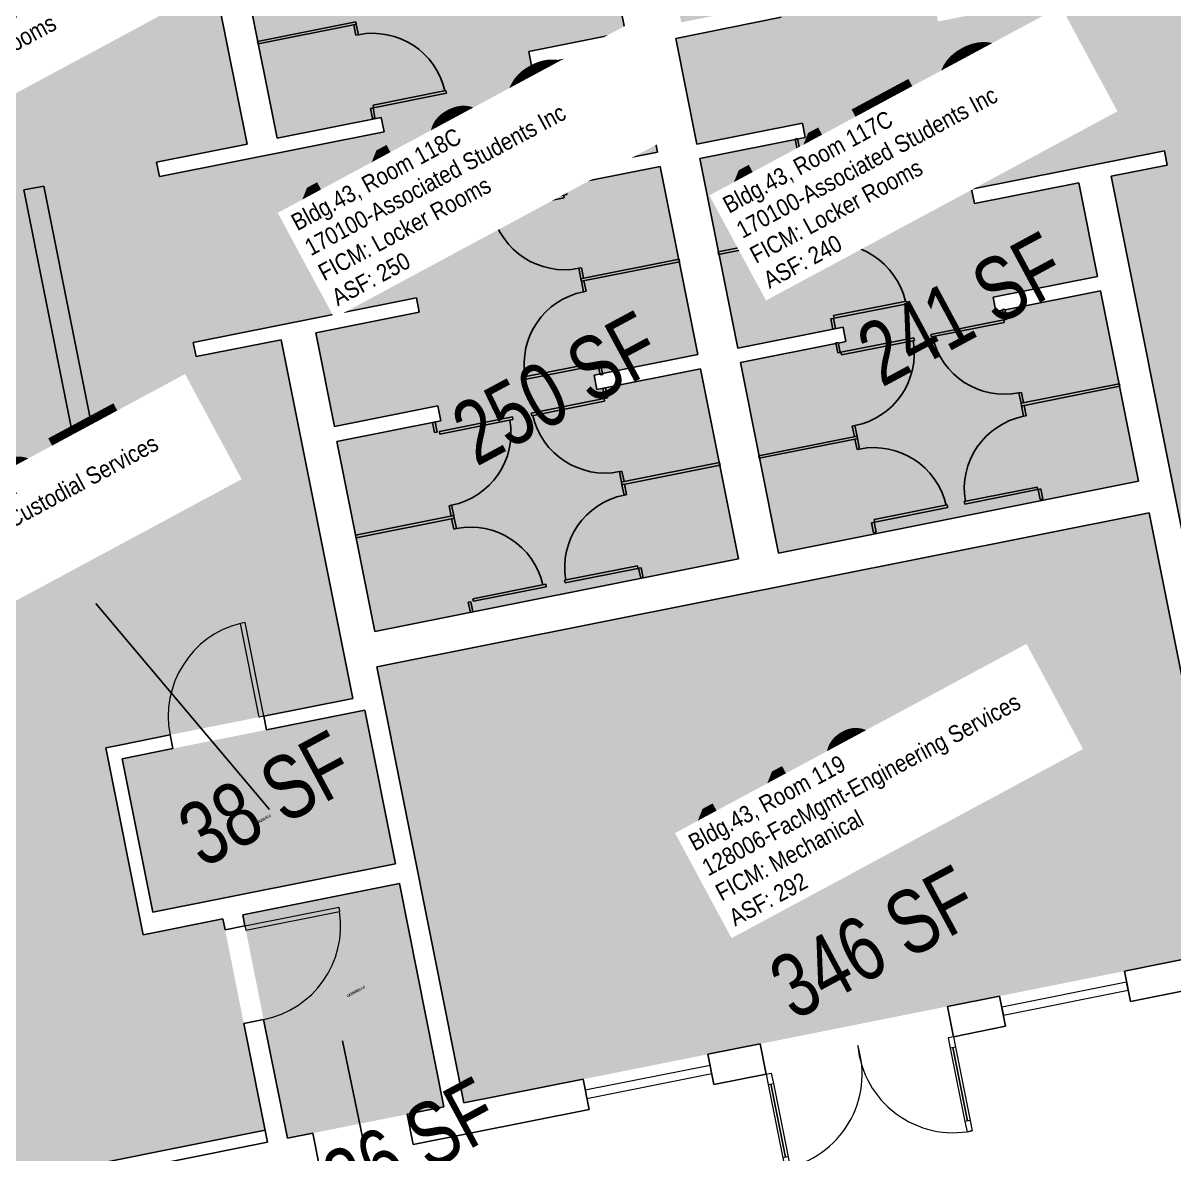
# Model space of a CAD drawing. Header units: inches. Extents: x 69213682 to 69221478, y 27658977 to 27667505.
# Drawn here: x 69216104.3 to 69216538.1, y 27663842 to 27664268.3 of the extents above; entities that cross this region are included whole.
import ezdxf
from ezdxf.enums import TextEntityAlignment as Align

# ---------------------------------------------------------------- set-up
doc = ezdxf.new("R2010")
doc.units = ezdxf.units.IN
doc.header["$LTSCALE"] = 100
doc.header["$MEASUREMENT"] = 0
for name, color, linetype in [('A-DOOR', 2, 'CONTINUOUS'), ('A-FLOR', 3, 'CONTINUOUS'), ('A-GLAZ', 1, 'CONTINUOUS'), ('A-IDEN-RNUM', 7, 'CONTINUOUS'), ('A-IDEN-SNUM', 4, 'CONTINUOUS'), ('A-IDEN-VNUM', 4, 'CONTINUOUS'), ('A-WALL', 5, 'CONTINUOUS'), ('AREA-TEXT', 3, 'CONTINUOUS'), ('Rooms-Category-Color', 7, 'CONTINUOUS'), ('Rooms-College-Color', 7, 'CONTINUOUS'), ('Rooms-Department-Color', 7, 'CONTINUOUS'), ('Rooms-Division-Color', 7, 'CONTINUOUS'), ('Rooms-Information', 7, 'CONTINUOUS')]:
    doc.layers.add(name, color=color, linetype=linetype)
doc.styles.add('CP_AREA', font='arial.ttf', dxfattribs={"height": 15})
doc.styles.add('CP_ROOMSNUMBER', font='arial.ttf', dxfattribs={"height": 1})
doc.styles.add('CP_ROOMVNUMBER', font='arial.ttf', dxfattribs={"width": 0.85, "height": 0.075})

# ---------------------------------------------------------------- blocks, each defined once
blk = doc.blocks.new('Double-Glass 1 - SLO Exterior 72_ x 86_-1254-BACKGROUND Level 1 Parent View')
at = {"layer": 'A-DOOR', "lineweight": 20}
for p, q in [((-36.02, 38.09), (-36.02, 42.09)), ((-36.02, 42.09), (-34, 42.09)), ((-34, 38.09), (-34, 42.09)), ((34, 38.09), (34, 42.09)), ((36, 42.09), (34, 42.09)), ((36, 38.09), (36, 42.09)), ((-36.02, 38.09), (-34, 38.09)), ((34, 38.09), (36, 38.09)), ((-36.02, 9.91), (-34, 9.91)), ((-36.02, 5.91), (-36.02, 9.91)), ((-34, 5.91), (-34, 9.91)), ((36, 9.91), (34, 9.91)), ((34, 5.91), (34, 9.91)), ((36, 5.91), (36, 9.91)), ((-36.02, 5.91), (-34, 5.91)), ((36, 5.91), (34, 5.91))]:
    blk.add_line(p, q, dxfattribs=at)
at = {"layer": 'A-DOOR', "lineweight": 5}
for p, q in [((-36.02, 9.91), (-36.02, 38.09)), ((-34, 9.91), (-34, 38.09)), ((34, 9.91), (34, 38.09)), ((36, 9.91), (36, 38.09))]:
    blk.add_line(p, q, dxfattribs=at)
at = {"layer": 'A-DOOR'}
for p, q in [((-35, 38.09), (-35, 9.91)), ((35, 9.91), (35, 38.09))]:
    blk.add_line(p, q, dxfattribs=at)
at = {"layer": 'A-DOOR', "lineweight": 5}
for centre, start, end in [((-36, 5.9), 354.0675, 90.0332), ((35.99, 5.91), 89.9941, 185.9377)]:
    blk.add_arc(centre, 36.19, start, end, dxfattribs=at)
blk = doc.blocks.new('Single-Flush - 36_ x 84_-909-BACKGROUND Level 1 Parent View')
at = {"layer": 'A-DOOR', "lineweight": 20}
for p, q in [((16.25, 2.62), (16.25, 38.65)), ((18, 38.65), (16.25, 38.65)), ((18, 2.62), (18, 38.65)), ((18, 2.62), (16.25, 2.62))]:
    blk.add_line(p, q, dxfattribs=at)
at = {"layer": 'A-DOOR', "lineweight": 5}
blk.add_arc((18, 2.62), 36.07, 92.7812, 180, dxfattribs=at)
blk = doc.blocks.new('Single-Flush - 36_ x 84_-524-BACKGROUND Level 1 Parent View')
at = {"layer": 'A-DOOR', "lineweight": 20}
for p, q in [((16.25, -3.81), (16.25, -39.84)), ((18, -3.81), (16.25, -3.81)), ((18, -3.81), (18, -39.84)), ((18, -39.84), (16.25, -39.84))]:
    blk.add_line(p, q, dxfattribs=at)
at = {"layer": 'A-DOOR', "lineweight": 5}
blk.add_arc((18, -3.81), 36.07, 180, 267.2188, dxfattribs=at)

msp = doc.modelspace()

# ---------------------------------------------------------------- hatches: boundary and pattern name
at = {"layer": 'Rooms-Category-Color', "true_color": 0xffe090}
for points in [[(69217004.08, 27664009.05), (69216745.92, 27663957.51), (69216716.46, 27664105.08), (69216711.31, 27664104.05), (69216740.13, 27663959.7), (69216637.29, 27663939.17), (69216628.85, 27663981.44), (69216619.9, 27663979.66), (69216612.85, 27664014.96), (69216621.8, 27664016.75), (69216621.34, 27664019.04), (69216647.72, 27664024.31), (69216634.86, 27664088.73), (69216542.52, 27664070.29), (69216514.53, 27664210.49), (69216535.62, 27664214.7), (69216534.54, 27664220.1), (69216498.2, 27664212.84), (69216485.57, 27664276.1), (69216521.89, 27664283.48), (69216520.84, 27664288.75), (69216498.16, 27664284.22), (69216483.69, 27664356.71), (69216506.37, 27664361.24), (69216505.29, 27664366.63), (69216487.66, 27664363.11), (69216482.6, 27664388.43), (69216500.23, 27664391.95), (69216499.16, 27664397.35), (69216481.53, 27664393.83), (69216475.97, 27664421.65), (69216493.6, 27664425.17), (69216492.53, 27664430.56), (69216481.96, 27664483.52), (69216476.87, 27664509.01)], [(69216110.73, 27664435.92), (69216127.47, 27664352.07), (69216145.87, 27664355.75), (69216151.06, 27664329.75), (69216132.65, 27664326.08), (69216133.73, 27664320.69), (69216152.14, 27664324.36), (69216157.33, 27664298.37), (69216138.92, 27664294.69), (69216139.99, 27664289.36), (69216174.09, 27664296.17), (69216188.77, 27664222.6), (69216154.67, 27664215.79), (69216155.81, 27664210.41), (69216189.72, 27664217.17), (69216200.64, 27664154.38), (69216168.48, 27664147.91), (69216169.55, 27664142.52), (69216201.59, 27664148.91), (69216228.58, 27664013.7), (69216135.51, 27663995.12), (69216149.58, 27663924.63), (69216179.67, 27663930.64), (69216195.57, 27663850.99), (69216093.88, 27663830.69), (69216063.89, 27663980.95), (69216021.72, 27663972.53), (69216022.75, 27663967.38), (69216059.77, 27663974.77), (69216089.34, 27663826.6), (69215738.63, 27663755.06)], [(69216471.97, 27664353.8), (69216340.63, 27664327.59), (69216352.43, 27664268.5), (69216389.02, 27664275.81), (69216390.1, 27664270.41), (69216350.38, 27664262.48), (69216358.34, 27664222.61), (69216398.09, 27664230.55), (69216399.04, 27664225.13), (69216359.42, 27664217.22), (69216373.7, 27664145.66), (69216413.42, 27664153.59), (69216414.5, 27664148.2), (69216374.78, 27664140.27), (69216389.1, 27664068.51), (69216524.73, 27664095.59), (69216510.4, 27664167.34), (69216471.06, 27664159.49), (69216469.98, 27664164.88), (69216509.33, 27664172.74), (69216502.28, 27664208.05), (69216462.93, 27664200.19), (69216461.85, 27664205.59), (69216498.2, 27664212.84), (69216485.57, 27664276.1), (69216449.23, 27664268.85), (69216448.15, 27664274.24), (69216486.33, 27664281.86)], [(69216200.65, 27664154.33), (69216189.72, 27664217.17), (69216240.46, 27664227.31), (69216239.38, 27664232.7), (69216200.14, 27664224.87), (69216185.76, 27664296.92), (69216319.62, 27664323.65), (69216331.37, 27664264.81), (69216294.94, 27664257.53), (69216296.01, 27664252.14), (69216335.36, 27664260), (69216343.42, 27664219.64), (69216304.07, 27664211.78), (69216305.15, 27664206.39), (69216344.5, 27664214.24), (69216358.66, 27664143.3), (69216319.56, 27664135.49), (69216320.63, 27664130.1), (69216359.74, 27664137.9), (69216374.02, 27664066.33), (69216236.89, 27664038.96), (69216222.6, 27664110.53), (69216261.83, 27664118.36), (69216260.7, 27664123.99), (69216221.72, 27664116.21), (69216214.67, 27664151.52), (69216253.65, 27664159.31), (69216252.58, 27664164.7), (69216200.64, 27664154.38)]]:
    msp.add_hatch(color=41, dxfattribs=at).paths.add_polyline_path(points)
at = {"layer": 'Rooms-Category-Color', "true_color": 0xadadad}
for points in [[(69216270.47, 27663861.23), (69216237.66, 27664025.6), (69216528.76, 27664083.71), (69216561.57, 27663919.34)], [(69216141.69, 27663991), (69216153.24, 27663933.14), (69216244.7, 27663951.4), (69216233.15, 27664009.26)], [(69216187.15, 27663932.13), (69216203.96, 27663847.95), (69216263, 27663859.74), (69216246.19, 27663943.92)]]:
    msp.add_hatch(color=253, dxfattribs=at).paths.add_polyline_path(points)
at = {"layer": 'Rooms-College-Color', "true_color": 0xadadad}
for points in [[(69217004.08, 27664009.05), (69216745.92, 27663957.51), (69216716.46, 27664105.08), (69216711.31, 27664104.05), (69216740.13, 27663959.7), (69216637.29, 27663939.17), (69216628.85, 27663981.44), (69216619.9, 27663979.66), (69216612.85, 27664014.96), (69216621.8, 27664016.75), (69216621.34, 27664019.04), (69216647.72, 27664024.31), (69216634.86, 27664088.73), (69216542.52, 27664070.29), (69216514.53, 27664210.49), (69216535.62, 27664214.7), (69216534.54, 27664220.1), (69216498.2, 27664212.84), (69216485.57, 27664276.1), (69216521.89, 27664283.48), (69216520.84, 27664288.75), (69216498.16, 27664284.22), (69216483.69, 27664356.71), (69216506.37, 27664361.24), (69216505.29, 27664366.63), (69216487.66, 27664363.11), (69216482.6, 27664388.43), (69216500.23, 27664391.95), (69216499.16, 27664397.35), (69216481.53, 27664393.83), (69216475.97, 27664421.65), (69216493.6, 27664425.17), (69216492.53, 27664430.56), (69216481.96, 27664483.52), (69216476.87, 27664509.01)], [(69216110.73, 27664435.92), (69216127.47, 27664352.07), (69216145.87, 27664355.75), (69216151.06, 27664329.75), (69216132.65, 27664326.08), (69216133.73, 27664320.69), (69216152.14, 27664324.36), (69216157.33, 27664298.37), (69216138.92, 27664294.69), (69216139.99, 27664289.36), (69216174.09, 27664296.17), (69216188.77, 27664222.6), (69216154.67, 27664215.79), (69216155.81, 27664210.41), (69216189.72, 27664217.17), (69216200.64, 27664154.38), (69216168.48, 27664147.91), (69216169.55, 27664142.52), (69216201.59, 27664148.91), (69216228.58, 27664013.7), (69216135.51, 27663995.12), (69216149.58, 27663924.63), (69216179.67, 27663930.64), (69216195.57, 27663850.99), (69216093.88, 27663830.69), (69216063.89, 27663980.95), (69216021.72, 27663972.53), (69216022.75, 27663967.38), (69216059.77, 27663974.77), (69216089.34, 27663826.6), (69215738.63, 27663755.06)], [(69216471.97, 27664353.8), (69216340.63, 27664327.59), (69216352.43, 27664268.5), (69216389.02, 27664275.81), (69216390.1, 27664270.41), (69216350.38, 27664262.48), (69216358.34, 27664222.61), (69216398.09, 27664230.55), (69216399.04, 27664225.13), (69216359.42, 27664217.22), (69216373.7, 27664145.66), (69216413.42, 27664153.59), (69216414.5, 27664148.2), (69216374.78, 27664140.27), (69216389.1, 27664068.51), (69216524.73, 27664095.59), (69216510.4, 27664167.34), (69216471.06, 27664159.49), (69216469.98, 27664164.88), (69216509.33, 27664172.74), (69216502.28, 27664208.05), (69216462.93, 27664200.19), (69216461.85, 27664205.59), (69216498.2, 27664212.84), (69216485.57, 27664276.1), (69216449.23, 27664268.85), (69216448.15, 27664274.24), (69216486.33, 27664281.86)], [(69216200.65, 27664154.33), (69216189.72, 27664217.17), (69216240.46, 27664227.31), (69216239.38, 27664232.7), (69216200.14, 27664224.87), (69216185.76, 27664296.92), (69216319.62, 27664323.65), (69216331.37, 27664264.81), (69216294.94, 27664257.53), (69216296.01, 27664252.14), (69216335.36, 27664260), (69216343.42, 27664219.64), (69216304.07, 27664211.78), (69216305.15, 27664206.39), (69216344.5, 27664214.24), (69216358.66, 27664143.3), (69216319.56, 27664135.49), (69216320.63, 27664130.1), (69216359.74, 27664137.9), (69216374.02, 27664066.33), (69216236.89, 27664038.96), (69216222.6, 27664110.53), (69216261.83, 27664118.36), (69216260.7, 27664123.99), (69216221.72, 27664116.21), (69216214.67, 27664151.52), (69216253.65, 27664159.31), (69216252.58, 27664164.7), (69216200.64, 27664154.38)], [(69216270.47, 27663861.23), (69216237.66, 27664025.6), (69216528.76, 27664083.71), (69216561.57, 27663919.34)], [(69216141.69, 27663991), (69216153.24, 27663933.14), (69216244.7, 27663951.4), (69216233.15, 27664009.26)], [(69216187.15, 27663932.13), (69216203.96, 27663847.95), (69216263, 27663859.74), (69216246.19, 27663943.92)]]:
    msp.add_hatch(color=253, dxfattribs=at).paths.add_polyline_path(points)
at = {"layer": 'Rooms-Department-Color', "true_color": 0x604aed}
for points in [[(69217004.08, 27664009.05), (69216745.92, 27663957.51), (69216716.46, 27664105.08), (69216711.31, 27664104.05), (69216740.13, 27663959.7), (69216637.29, 27663939.17), (69216628.85, 27663981.44), (69216619.9, 27663979.66), (69216612.85, 27664014.96), (69216621.8, 27664016.75), (69216621.34, 27664019.04), (69216647.72, 27664024.31), (69216634.86, 27664088.73), (69216542.52, 27664070.29), (69216514.53, 27664210.49), (69216535.62, 27664214.7), (69216534.54, 27664220.1), (69216498.2, 27664212.84), (69216485.57, 27664276.1), (69216521.89, 27664283.48), (69216520.84, 27664288.75), (69216498.16, 27664284.22), (69216483.69, 27664356.71), (69216506.37, 27664361.24), (69216505.29, 27664366.63), (69216487.66, 27664363.11), (69216482.6, 27664388.43), (69216500.23, 27664391.95), (69216499.16, 27664397.35), (69216481.53, 27664393.83), (69216475.97, 27664421.65), (69216493.6, 27664425.17), (69216492.53, 27664430.56), (69216481.96, 27664483.52), (69216476.87, 27664509.01)], [(69216110.73, 27664435.92), (69216127.47, 27664352.07), (69216145.87, 27664355.75), (69216151.06, 27664329.75), (69216132.65, 27664326.08), (69216133.73, 27664320.69), (69216152.14, 27664324.36), (69216157.33, 27664298.37), (69216138.92, 27664294.69), (69216139.99, 27664289.36), (69216174.09, 27664296.17), (69216188.77, 27664222.6), (69216154.67, 27664215.79), (69216155.81, 27664210.41), (69216189.72, 27664217.17), (69216200.64, 27664154.38), (69216168.48, 27664147.91), (69216169.55, 27664142.52), (69216201.59, 27664148.91), (69216228.58, 27664013.7), (69216135.51, 27663995.12), (69216149.58, 27663924.63), (69216179.67, 27663930.64), (69216195.57, 27663850.99), (69216093.88, 27663830.69), (69216063.89, 27663980.95), (69216021.72, 27663972.53), (69216022.75, 27663967.38), (69216059.77, 27663974.77), (69216089.34, 27663826.6), (69215738.63, 27663755.06)], [(69216471.97, 27664353.8), (69216340.63, 27664327.59), (69216352.43, 27664268.5), (69216389.02, 27664275.81), (69216390.1, 27664270.41), (69216350.38, 27664262.48), (69216358.34, 27664222.61), (69216398.09, 27664230.55), (69216399.04, 27664225.13), (69216359.42, 27664217.22), (69216373.7, 27664145.66), (69216413.42, 27664153.59), (69216414.5, 27664148.2), (69216374.78, 27664140.27), (69216389.1, 27664068.51), (69216524.73, 27664095.59), (69216510.4, 27664167.34), (69216471.06, 27664159.49), (69216469.98, 27664164.88), (69216509.33, 27664172.74), (69216502.28, 27664208.05), (69216462.93, 27664200.19), (69216461.85, 27664205.59), (69216498.2, 27664212.84), (69216485.57, 27664276.1), (69216449.23, 27664268.85), (69216448.15, 27664274.24), (69216486.33, 27664281.86)], [(69216200.65, 27664154.33), (69216189.72, 27664217.17), (69216240.46, 27664227.31), (69216239.38, 27664232.7), (69216200.14, 27664224.87), (69216185.76, 27664296.92), (69216319.62, 27664323.65), (69216331.37, 27664264.81), (69216294.94, 27664257.53), (69216296.01, 27664252.14), (69216335.36, 27664260), (69216343.42, 27664219.64), (69216304.07, 27664211.78), (69216305.15, 27664206.39), (69216344.5, 27664214.24), (69216358.66, 27664143.3), (69216319.56, 27664135.49), (69216320.63, 27664130.1), (69216359.74, 27664137.9), (69216374.02, 27664066.33), (69216236.89, 27664038.96), (69216222.6, 27664110.53), (69216261.83, 27664118.36), (69216260.7, 27664123.99), (69216221.72, 27664116.21), (69216214.67, 27664151.52), (69216253.65, 27664159.31), (69216252.58, 27664164.7), (69216200.64, 27664154.38)]]:
    msp.add_hatch(color=173, dxfattribs=at).paths.add_polyline_path(points)
at = {"layer": 'Rooms-Department-Color', "true_color": 0xacacac}
for points in [[(69216270.47, 27663861.23), (69216237.66, 27664025.6), (69216528.76, 27664083.71), (69216561.57, 27663919.34)], [(69216141.69, 27663991), (69216153.24, 27663933.14), (69216244.7, 27663951.4), (69216233.15, 27664009.26)], [(69216187.15, 27663932.13), (69216203.96, 27663847.95), (69216263, 27663859.74), (69216246.19, 27663943.92)]]:
    msp.add_hatch(color=253, dxfattribs=at).paths.add_polyline_path(points)
at = {"layer": 'Rooms-Division-Color', "true_color": 0x604aed}
for points in [[(69217004.08, 27664009.05), (69216745.92, 27663957.51), (69216716.46, 27664105.08), (69216711.31, 27664104.05), (69216740.13, 27663959.7), (69216637.29, 27663939.17), (69216628.85, 27663981.44), (69216619.9, 27663979.66), (69216612.85, 27664014.96), (69216621.8, 27664016.75), (69216621.34, 27664019.04), (69216647.72, 27664024.31), (69216634.86, 27664088.73), (69216542.52, 27664070.29), (69216514.53, 27664210.49), (69216535.62, 27664214.7), (69216534.54, 27664220.1), (69216498.2, 27664212.84), (69216485.57, 27664276.1), (69216521.89, 27664283.48), (69216520.84, 27664288.75), (69216498.16, 27664284.22), (69216483.69, 27664356.71), (69216506.37, 27664361.24), (69216505.29, 27664366.63), (69216487.66, 27664363.11), (69216482.6, 27664388.43), (69216500.23, 27664391.95), (69216499.16, 27664397.35), (69216481.53, 27664393.83), (69216475.97, 27664421.65), (69216493.6, 27664425.17), (69216492.53, 27664430.56), (69216481.96, 27664483.52), (69216476.87, 27664509.01)], [(69216110.73, 27664435.92), (69216127.47, 27664352.07), (69216145.87, 27664355.75), (69216151.06, 27664329.75), (69216132.65, 27664326.08), (69216133.73, 27664320.69), (69216152.14, 27664324.36), (69216157.33, 27664298.37), (69216138.92, 27664294.69), (69216139.99, 27664289.36), (69216174.09, 27664296.17), (69216188.77, 27664222.6), (69216154.67, 27664215.79), (69216155.81, 27664210.41), (69216189.72, 27664217.17), (69216200.64, 27664154.38), (69216168.48, 27664147.91), (69216169.55, 27664142.52), (69216201.59, 27664148.91), (69216228.58, 27664013.7), (69216135.51, 27663995.12), (69216149.58, 27663924.63), (69216179.67, 27663930.64), (69216195.57, 27663850.99), (69216093.88, 27663830.69), (69216063.89, 27663980.95), (69216021.72, 27663972.53), (69216022.75, 27663967.38), (69216059.77, 27663974.77), (69216089.34, 27663826.6), (69215738.63, 27663755.06)], [(69216471.97, 27664353.8), (69216340.63, 27664327.59), (69216352.43, 27664268.5), (69216389.02, 27664275.81), (69216390.1, 27664270.41), (69216350.38, 27664262.48), (69216358.34, 27664222.61), (69216398.09, 27664230.55), (69216399.04, 27664225.13), (69216359.42, 27664217.22), (69216373.7, 27664145.66), (69216413.42, 27664153.59), (69216414.5, 27664148.2), (69216374.78, 27664140.27), (69216389.1, 27664068.51), (69216524.73, 27664095.59), (69216510.4, 27664167.34), (69216471.06, 27664159.49), (69216469.98, 27664164.88), (69216509.33, 27664172.74), (69216502.28, 27664208.05), (69216462.93, 27664200.19), (69216461.85, 27664205.59), (69216498.2, 27664212.84), (69216485.57, 27664276.1), (69216449.23, 27664268.85), (69216448.15, 27664274.24), (69216486.33, 27664281.86)], [(69216200.65, 27664154.33), (69216189.72, 27664217.17), (69216240.46, 27664227.31), (69216239.38, 27664232.7), (69216200.14, 27664224.87), (69216185.76, 27664296.92), (69216319.62, 27664323.65), (69216331.37, 27664264.81), (69216294.94, 27664257.53), (69216296.01, 27664252.14), (69216335.36, 27664260), (69216343.42, 27664219.64), (69216304.07, 27664211.78), (69216305.15, 27664206.39), (69216344.5, 27664214.24), (69216358.66, 27664143.3), (69216319.56, 27664135.49), (69216320.63, 27664130.1), (69216359.74, 27664137.9), (69216374.02, 27664066.33), (69216236.89, 27664038.96), (69216222.6, 27664110.53), (69216261.83, 27664118.36), (69216260.7, 27664123.99), (69216221.72, 27664116.21), (69216214.67, 27664151.52), (69216253.65, 27664159.31), (69216252.58, 27664164.7), (69216200.64, 27664154.38)]]:
    msp.add_hatch(color=173, dxfattribs=at).paths.add_polyline_path(points)
at = {"layer": 'Rooms-Division-Color', "true_color": 0xadadad}
for points in [[(69216270.47, 27663861.23), (69216237.66, 27664025.6), (69216528.76, 27664083.71), (69216561.57, 27663919.34)], [(69216141.69, 27663991), (69216153.24, 27663933.14), (69216244.7, 27663951.4), (69216233.15, 27664009.26)], [(69216187.15, 27663932.13), (69216203.96, 27663847.95), (69216263, 27663859.74), (69216246.19, 27663943.92)]]:
    msp.add_hatch(color=253, dxfattribs=at).paths.add_polyline_path(points)

# ---------------------------------------------------------------- linework, layer by layer
at = {"layer": 'A-DOOR'}
msp.add_line((69216159.81, 27663999.97), (69216159.78, 27664000.09), dxfattribs=at)
at = {"layer": 'A-FLOR'}
for p, q in [((69216192.73, 27664261.36), (69216229.75, 27664268.75)), ((69216229.75, 27664268.75), (69216229.95, 27664267.77)), ((69216230.13, 27664267.81), (69216192.93, 27664260.38)), ((69216228.97, 27664267.57), (69216229.95, 27664267.77)), ((69216228.97, 27664267.57), (69216229.75, 27664263.65)), ((69216230.73, 27664263.85), (69216229.75, 27664263.65)), ((69216229.95, 27664267.77), (69216230.13, 27664267.81)), ((69216229.95, 27664267.77), (69216230.73, 27664263.85)), ((69216192.93, 27664260.38), (69216192.73, 27664261.36)), ((69216192.73, 27664261.36), (69216192.93, 27664260.38)), ((69216263.74, 27664242.78), (69216236.29, 27664237.3)), ((69216263.74, 27664242.78), (69216263.94, 27664241.8)), ((69216263.94, 27664241.8), (69216236.48, 27664236.31)), ((69216235.26, 27664236.07), (69216236.24, 27664236.27)), ((69216235.26, 27664236.07), (69216236.01, 27664232.27)), ((69216236.24, 27664236.27), (69216236.99, 27664232.47)), ((69216236.48, 27664236.31), (69216236.29, 27664237.3)), ((69216236.99, 27664232.47), (69216236.01, 27664232.27)), ((69216395.31, 27664224.53), (69216396.29, 27664224.72)), ((69216396.06, 27664220.73), (69216395.31, 27664224.53)), ((69216397.04, 27664220.92), (69216396.29, 27664224.72)), ((69216424.75, 27664226.45), (69216397.29, 27664220.97)), ((69216424.94, 27664225.47), (69216397.49, 27664219.99)), ((69216424.75, 27664226.45), (69216424.94, 27664225.47)), ((69216397.04, 27664220.92), (69216396.06, 27664220.73)), ((69216397.49, 27664219.99), (69216397.29, 27664220.97)), ((69216307.54, 27664207.2), (69216308.52, 27664207.39)), ((69216308.29, 27664203.4), (69216307.54, 27664207.2)), ((69216309.28, 27664203.59), (69216308.52, 27664207.39)), ((69216280.59, 27664197.87), (69216308.05, 27664203.35)), ((69216308.05, 27664203.35), (69216308.24, 27664202.37)), ((69216309.28, 27664203.59), (69216308.29, 27664203.4)), ((69216280.79, 27664196.89), (69216308.24, 27664202.37)), ((69216280.79, 27664196.89), (69216280.59, 27664197.87)), ((69216401.57, 27664193.15), (69216402.55, 27664193.34)), ((69216402.35, 27664189.22), (69216401.57, 27664193.15)), ((69216403.33, 27664189.42), (69216402.55, 27664193.34)), ((69216366.31, 27664182.03), (69216403.33, 27664189.42)), ((69216403.71, 27664188.48), (69216366.51, 27664181.05)), ((69216403.33, 27664189.42), (69216402.35, 27664189.22)), ((69216402.55, 27664188.24), (69216403.53, 27664188.44)), ((69216402.55, 27664188.24), (69216403.33, 27664184.32)), ((69216403.33, 27664189.42), (69216403.53, 27664188.44)), ((69216403.53, 27664188.44), (69216403.71, 27664188.48)), ((69216403.53, 27664188.44), (69216404.31, 27664184.52)), ((69216366.51, 27664181.05), (69216366.31, 27664182.03)), ((69216366.31, 27664182.03), (69216366.51, 27664181.05)), ((69216404.31, 27664184.52), (69216403.33, 27664184.32)), ((69216314.4, 27664171.86), (69216351.6, 27664179.28)), ((69216351.8, 27664178.3), (69216314.78, 27664170.91)), ((69216351.6, 27664179.28), (69216351.8, 27664178.3)), ((69216351.8, 27664178.3), (69216351.6, 27664179.28)), ((69216313.8, 27664175.82), (69216314.78, 27664176.01)), ((69216314.58, 27664171.89), (69216313.8, 27664175.82)), ((69216315.56, 27664172.09), (69216314.78, 27664176.01)), ((69216314.58, 27664171.89), (69216314.4, 27664171.86)), ((69216315.56, 27664172.09), (69216314.58, 27664171.89)), ((69216314.78, 27664170.91), (69216314.58, 27664171.89)), ((69216314.78, 27664170.91), (69216315.76, 27664171.11)), ((69216314.78, 27664170.91), (69216315.56, 27664166.99)), ((69216315.76, 27664171.11), (69216316.54, 27664167.19)), ((69216316.54, 27664167.19), (69216315.56, 27664166.99)), ((69216437.33, 27664163.45), (69216409.87, 27664157.97)), ((69216437.52, 27664162.47), (69216410.06, 27664156.98)), ((69216437.33, 27664163.45), (69216437.52, 27664162.47)), ((69216473.45, 27664160.24), (69216474.43, 27664160.44)), ((69216473.45, 27664160.24), (69216474.21, 27664156.44)), ((69216474.43, 27664160.44), (69216475.19, 27664156.64)), ((69216408.84, 27664156.74), (69216409.82, 27664156.94)), ((69216408.84, 27664156.74), (69216409.6, 27664152.94)), ((69216409.82, 27664156.94), (69216410.58, 27664153.14)), ((69216410.06, 27664156.98), (69216409.87, 27664157.97)), ((69216473.97, 27664156.39), (69216446.51, 27664150.91)), ((69216474.16, 27664155.41), (69216446.7, 27664149.93)), ((69216473.97, 27664156.39), (69216474.16, 27664155.41)), ((69216475.19, 27664156.64), (69216474.21, 27664156.44)), ((69216410.58, 27664153.14), (69216409.6, 27664152.94)), ((69216446.7, 27664149.93), (69216446.51, 27664150.91)), ((69216410.64, 27664147.7), (69216411.62, 27664147.9)), ((69216411.4, 27664143.9), (69216410.64, 27664147.7)), ((69216412.38, 27664144.1), (69216411.62, 27664147.9)), ((69216440.08, 27664149.63), (69216412.63, 27664144.15)), ((69216440.28, 27664148.65), (69216412.82, 27664143.17)), ((69216440.08, 27664149.63), (69216440.28, 27664148.65)), ((69216412.38, 27664144.1), (69216411.4, 27664143.9)), ((69216412.82, 27664143.17), (69216412.63, 27664144.15)), ((69216293.17, 27664134.86), (69216320.63, 27664140.34)), ((69216293.36, 27664133.88), (69216320.82, 27664139.36)), ((69216320.63, 27664140.34), (69216320.82, 27664139.36)), ((69216321.07, 27664139.41), (69216322.05, 27664139.61)), ((69216321.07, 27664139.41), (69216321.83, 27664135.61)), ((69216322.05, 27664139.61), (69216322.81, 27664135.81)), ((69216293.36, 27664133.88), (69216293.17, 27664134.86)), ((69216322.81, 27664135.81), (69216321.83, 27664135.61)), ((69216322.84, 27664130.55), (69216323.82, 27664130.75)), ((69216323.59, 27664126.75), (69216322.84, 27664130.55)), ((69216324.58, 27664126.95), (69216323.82, 27664130.75)), ((69216517.52, 27664132.33), (69216480.5, 27664124.94)), ((69216480.51, 27664123.92), (69216517.72, 27664131.35)), ((69216517.72, 27664131.35), (69216517.52, 27664132.33)), ((69216517.52, 27664132.33), (69216517.72, 27664131.35)), ((69216295.89, 27664121.22), (69216323.35, 27664126.71)), ((69216296.09, 27664120.24), (69216323.55, 27664125.72)), ((69216323.35, 27664126.71), (69216323.55, 27664125.72)), ((69216324.58, 27664126.95), (69216323.59, 27664126.75)), ((69216479.72, 27664128.86), (69216480.7, 27664129.06)), ((69216479.72, 27664128.86), (69216480.5, 27664124.94)), ((69216481.48, 27664125.13), (69216480.5, 27664124.94)), ((69216480.5, 27664124.94), (69216480.7, 27664123.96)), ((69216480.7, 27664129.06), (69216481.48, 27664125.13)), ((69216296.09, 27664120.24), (69216295.89, 27664121.22)), ((69216480.7, 27664123.96), (69216480.51, 27664123.92)), ((69216480.7, 27664123.96), (69216481.68, 27664124.15)), ((69216481.48, 27664120.03), (69216480.7, 27664123.96)), ((69216482.46, 27664120.23), (69216481.68, 27664124.15)), ((69216258.64, 27664117.73), (69216259.62, 27664117.92)), ((69216259.4, 27664113.93), (69216258.64, 27664117.73)), ((69216260.38, 27664114.12), (69216259.62, 27664117.92)), ((69216288.76, 27664119.79), (69216261.3, 27664114.31)), ((69216288.95, 27664118.81), (69216261.49, 27664113.33)), ((69216288.76, 27664119.79), (69216288.95, 27664118.81)), ((69216416.91, 27664116.32), (69216417.89, 27664116.52)), ((69216417.69, 27664112.4), (69216416.91, 27664116.32)), ((69216418.67, 27664112.59), (69216417.89, 27664116.52)), ((69216482.46, 27664120.23), (69216481.48, 27664120.03)), ((69216260.38, 27664114.12), (69216259.4, 27664113.93)), ((69216261.49, 27664113.33), (69216261.3, 27664114.31)), ((69216381.65, 27664105.2), (69216418.67, 27664112.59)), ((69216418.67, 27664112.59), (69216417.69, 27664112.4)), ((69216418.67, 27664112.59), (69216418.87, 27664111.61)), ((69216419.05, 27664111.65), (69216381.85, 27664104.22)), ((69216417.89, 27664111.42), (69216418.87, 27664111.61)), ((69216417.89, 27664111.42), (69216418.67, 27664107.49)), ((69216419.65, 27664107.69), (69216418.67, 27664107.49)), ((69216418.87, 27664111.61), (69216419.05, 27664111.65)), ((69216418.87, 27664111.61), (69216419.65, 27664107.69)), ((69216381.85, 27664104.22), (69216381.65, 27664105.2)), ((69216381.65, 27664105.2), (69216381.85, 27664104.22)), ((69216329.1, 27664099.17), (69216330.08, 27664099.37)), ((69216329.88, 27664095.25), (69216329.1, 27664099.17)), ((69216329.7, 27664095.21), (69216366.9, 27664102.64)), ((69216367.1, 27664101.66), (69216330.08, 27664094.27)), ((69216330.86, 27664095.45), (69216330.08, 27664099.37)), ((69216366.9, 27664102.64), (69216367.1, 27664101.66)), ((69216367.1, 27664101.66), (69216366.9, 27664102.64)), ((69216329.88, 27664095.25), (69216329.7, 27664095.21)), ((69216330.86, 27664095.45), (69216329.88, 27664095.25)), ((69216330.08, 27664094.27), (69216329.88, 27664095.25)), ((69216330.08, 27664094.27), (69216331.06, 27664094.47)), ((69216331.06, 27664094.47), (69216331.84, 27664090.54)), ((69216330.08, 27664094.27), (69216330.86, 27664090.35)), ((69216331.84, 27664090.54), (69216330.86, 27664090.35)), ((69216486.55, 27664093.38), (69216459.09, 27664087.9)), ((69216486.74, 27664092.4), (69216459.28, 27664086.92)), ((69216486.55, 27664093.38), (69216486.74, 27664092.4)), ((69216486.99, 27664092.45), (69216487.97, 27664092.65)), ((69216487.74, 27664088.65), (69216486.99, 27664092.45)), ((69216488.73, 27664088.85), (69216487.97, 27664092.65)), ((69216264.9, 27664086.35), (69216265.88, 27664086.54)), ((69216265.69, 27664082.43), (69216264.9, 27664086.35)), ((69216266.67, 27664082.62), (69216265.88, 27664086.54)), ((69216452.66, 27664086.62), (69216425.2, 27664081.14)), ((69216452.66, 27664086.62), (69216452.86, 27664085.64)), ((69216459.28, 27664086.92), (69216459.09, 27664087.9)), ((69216488.73, 27664088.85), (69216487.74, 27664088.65)), ((69216229.65, 27664075.23), (69216266.67, 27664082.62)), ((69216267.05, 27664081.68), (69216229.84, 27664074.25)), ((69216266.67, 27664082.62), (69216265.69, 27664082.43)), ((69216265.88, 27664081.45), (69216266.86, 27664081.64)), ((69216265.88, 27664081.45), (69216266.66, 27664077.52)), ((69216266.67, 27664082.62), (69216266.86, 27664081.64)), ((69216266.86, 27664081.64), (69216267.05, 27664081.68)), ((69216266.86, 27664081.64), (69216267.65, 27664077.72)), ((69216452.86, 27664085.64), (69216425.4, 27664080.16)), ((69216267.65, 27664077.72), (69216266.66, 27664077.52)), ((69216424.17, 27664079.91), (69216425.16, 27664080.11)), ((69216424.17, 27664079.91), (69216424.93, 27664076.11)), ((69216425.16, 27664080.11), (69216425.91, 27664076.31)), ((69216425.4, 27664080.16), (69216425.2, 27664081.14)), ((69216229.84, 27664074.25), (69216229.65, 27664075.23)), ((69216229.65, 27664075.23), (69216229.84, 27664074.25)), ((69216425.91, 27664076.31), (69216424.93, 27664076.11)), ((69216308.47, 27664058.22), (69216335.93, 27664063.7)), ((69216308.67, 27664057.24), (69216336.12, 27664062.72)), ((69216335.93, 27664063.7), (69216336.12, 27664062.72)), ((69216336.37, 27664062.77), (69216337.35, 27664062.96)), ((69216336.37, 27664062.77), (69216337.13, 27664058.97)), ((69216337.35, 27664062.96), (69216338.11, 27664059.16)), ((69216301.33, 27664056.78), (69216273.88, 27664051.3)), ((69216301.53, 27664055.8), (69216274.07, 27664050.32)), ((69216301.33, 27664056.78), (69216301.53, 27664055.8)), ((69216308.67, 27664057.24), (69216308.47, 27664058.22)), ((69216338.11, 27664059.16), (69216337.13, 27664058.97)), ((69216274.07, 27664050.32), (69216273.88, 27664051.3)), ((69216272.17, 27664049.94), (69216273.15, 27664050.14)), ((69216272.17, 27664049.94), (69216272.93, 27664046.14)), ((69216273.15, 27664050.14), (69216273.91, 27664046.34)), ((69216273.91, 27664046.34), (69216272.93, 27664046.14))]:
    msp.add_line(p, q, dxfattribs=at)
for centre, start, end in [((69216236.18, 27664236.57), 12.7087, 101.2896), ((69216397.11, 27664220.62), 281.2896, 9.8706), ((69216308.36, 27664203.09), 192.7087, 281.2896), ((69216409.76, 27664157.24), 12.7087, 101.2896), ((69216321.01, 27664139.71), 101.2896, 189.8706), ((69216412.44, 27664143.79), 281.2896, 9.8706), ((69216474.27, 27664156.14), 192.7087, 281.2896), ((69216260.44, 27664113.82), 281.2896, 9.8706), ((69216323.66, 27664126.45), 192.7087, 281.2896), ((69216486.93, 27664092.76), 101.2896, 189.8706), ((69216425.09, 27664080.41), 12.7087, 101.2896), ((69216336.31, 27664063.07), 101.2896, 189.8706), ((69216273.09, 27664050.44), 12.7087, 101.2896)]:
    msp.add_arc(centre, 27.81, start, end, dxfattribs=at)
at = {"layer": 'A-GLAZ', "lineweight": 9}
for p, q in [((69216520.3, 27663906.76), (69216473.22, 27663897.36)), ((69216473.83, 27663894.31), (69216520.9, 27663903.71)), ((69216520.9, 27663903.71), (69216520.3, 27663906.76)), ((69216473.22, 27663897.36), (69216473.83, 27663894.31)), ((69216363.31, 27663875.42), (69216316.24, 27663866.02)), ((69216363.92, 27663872.37), (69216363.31, 27663875.42)), ((69216316.85, 27663862.98), (69216363.92, 27663872.37)), ((69216316.24, 27663866.02), (69216316.85, 27663862.98))]:
    msp.add_line(p, q, dxfattribs=at)
at = {"layer": 'A-IDEN-VNUM'}
for p, q in [((69216131.76, 27664049.54), (69216197.17, 27663971.82)), ((69216243.87, 27663792.85), (69216224.79, 27663884.63))]:
    msp.add_line(p, q, dxfattribs=at)
at = {"layer": 'A-WALL'}
for p, q in [((69216319.62, 27664323.65), (69216331.37, 27664264.81)), ((69216174.09, 27664296.17), (69216188.77, 27664222.6)), ((69216200.14, 27664224.87), (69216185.76, 27664296.92)), ((69216350.38, 27664262.48), (69216390.1, 27664270.41)), ((69216331.37, 27664264.81), (69216294.94, 27664257.53)), ((69216296.14, 27664252.16), (69216335.36, 27664260)), ((69216335.36, 27664260), (69216343.42, 27664219.64)), ((69216358.34, 27664222.61), (69216350.38, 27664262.48)), ((69216294.94, 27664257.53), (69216294.96, 27664257.41)), ((69216294.96, 27664257.41), (69216296.01, 27664252.14)), ((69216296.01, 27664252.14), (69216296.14, 27664252.16)), ((69216239.26, 27664232.67), (69216200.14, 27664224.87)), ((69216239.38, 27664232.7), (69216239.26, 27664232.67)), ((69216240.46, 27664227.31), (69216239.38, 27664232.7)), ((69216398.09, 27664230.55), (69216358.34, 27664222.61)), ((69216399.17, 27664225.16), (69216398.09, 27664230.55)), ((69216155.87, 27664210.42), (69216240.46, 27664227.31)), ((69216359.42, 27664217.22), (69216399.17, 27664225.16)), ((69216399.04, 27664225.13), (69216399.17, 27664225.16)), ((69216188.77, 27664222.6), (69216154.67, 27664215.79)), ((69216343.42, 27664219.64), (69216304.07, 27664211.78)), ((69216373.7, 27664145.66), (69216359.42, 27664217.22)), ((69216534.54, 27664220.1), (69216461.85, 27664205.59)), ((69216535.62, 27664214.7), (69216534.54, 27664220.1)), ((69216154.67, 27664215.79), (69216155.75, 27664210.39)), ((69216304.07, 27664211.78), (69216305.15, 27664206.39)), ((69216305.15, 27664206.39), (69216344.5, 27664214.24)), ((69216344.5, 27664214.24), (69216358.66, 27664143.3)), ((69216514.53, 27664210.49), (69216535.62, 27664214.7)), ((69216155.75, 27664210.39), (69216155.87, 27664210.42)), ((69216462.93, 27664200.19), (69216502.28, 27664208.05)), ((69216502.28, 27664208.05), (69216509.33, 27664172.74)), ((69216542.52, 27664070.29), (69216514.53, 27664210.49)), ((69216112.13, 27664206.82), (69216104.65, 27664205.33)), ((69216104.65, 27664205.33), (69216128.55, 27664085.63)), ((69216136.02, 27664087.12), (69216112.13, 27664206.82)), ((69216305.15, 27664206.39), (69216305.27, 27664206.41)), ((69216461.85, 27664205.59), (69216462.93, 27664200.19)), ((69216509.33, 27664172.74), (69216469.98, 27664164.88)), ((69216252.58, 27664164.7), (69216168.48, 27664147.91)), ((69216253.65, 27664159.31), (69216252.58, 27664164.7)), ((69216469.98, 27664164.88), (69216471.06, 27664159.49)), ((69216474.49, 27664160.17), (69216510.4, 27664167.34)), ((69216510.4, 27664167.34), (69216524.73, 27664095.59)), ((69216471.06, 27664159.49), (69216473.51, 27664159.98)), ((69216214.67, 27664151.52), (69216253.65, 27664159.31)), ((69216221.72, 27664116.21), (69216214.67, 27664151.52)), ((69216413.42, 27664153.59), (69216373.7, 27664145.66)), ((69216413.44, 27664153.47), (69216413.42, 27664153.59)), ((69216414.5, 27664148.2), (69216413.44, 27664153.47)), ((69216168.48, 27664147.91), (69216169.55, 27664142.52)), ((69216169.55, 27664142.52), (69216201.59, 27664148.91)), ((69216201.59, 27664148.91), (69216228.58, 27664013.7)), ((69216374.78, 27664140.27), (69216410.69, 27664147.44)), ((69216411.68, 27664147.63), (69216414.5, 27664148.2)), ((69216358.66, 27664143.3), (69216319.56, 27664135.49)), ((69216320.63, 27664130.1), (69216359.74, 27664137.9)), ((69216359.74, 27664137.9), (69216374.02, 27664066.33)), ((69216389.1, 27664068.51), (69216374.78, 27664140.27)), ((69216319.56, 27664135.49), (69216320.63, 27664130.1)), ((69216260.7, 27664123.99), (69216221.72, 27664116.21)), ((69216261.83, 27664118.36), (69216260.7, 27664123.99)), ((69216222.6, 27664110.53), (69216261.83, 27664118.36)), ((69216236.89, 27664038.96), (69216222.6, 27664110.53)), ((69216524.73, 27664095.59), (69216389.1, 27664068.51)), ((69216128.55, 27664085.63), (69216136.02, 27664087.12)), ((69216237.66, 27664025.6), (69216528.76, 27664083.71)), ((69216528.76, 27664083.71), (69216561.57, 27663919.34)), ((69216374.02, 27664066.33), (69216236.89, 27664038.96)), ((69216270.47, 27663861.23), (69216237.66, 27664025.6)), ((69216228.58, 27664013.7), (69216195.11, 27664007.02)), ((69216196.14, 27664001.87), (69216233.15, 27664009.26)), ((69216233.15, 27664009.26), (69216244.7, 27663951.4)), ((69216195.11, 27664007.02), (69216196.14, 27664001.87)), ((69216159.81, 27663999.97), (69216140.66, 27663996.15)), ((69216160.84, 27663994.82), (69216159.81, 27663999.97)), ((69216140.66, 27663996.15), (69216135.51, 27663995.12)), ((69216135.51, 27663995.12), (69216149.58, 27663924.63)), ((69216141.69, 27663991), (69216160.84, 27663994.82)), ((69216153.24, 27663933.14), (69216141.69, 27663991)), ((69216244.7, 27663951.4), (69216153.24, 27663933.14)), ((69216187.15, 27663932.13), (69216246.19, 27663943.92)), ((69216246.19, 27663943.92), (69216263, 27663859.74)), ((69216149.58, 27663924.63), (69216179.67, 27663930.64)), ((69216179.67, 27663930.64), (69216180.49, 27663926.53)), ((69216179.67, 27663930.64), (69216180.49, 27663926.53)), ((69216187.97, 27663928.03), (69216187.15, 27663932.13)), ((69216180.49, 27663926.53), (69216187.97, 27663928.03)), ((69216519.46, 27663910.93), (69216561.57, 27663919.34)), ((69216588.05, 27663912.77), (69216521.74, 27663899.53)), ((69216521.74, 27663899.53), (69216519.46, 27663910.93)), ((69216452.74, 27663897.61), (69216472.39, 27663901.54)), ((69216472.39, 27663901.54), (69216474.67, 27663890.14)), ((69216455.01, 27663886.21), (69216452.74, 27663897.61)), ((69216195.02, 27663892.72), (69216187.54, 27663891.23)), ((69216187.54, 27663891.23), (69216196.48, 27663846.46)), ((69216203.96, 27663847.95), (69216195.02, 27663892.72)), ((69216474.67, 27663890.14), (69216455.01, 27663886.21)), ((69216362.48, 27663879.6), (69216382.13, 27663883.52)), ((69216382.13, 27663883.52), (69216384.41, 27663872.12)), ((69216364.76, 27663868.2), (69216362.48, 27663879.6)), ((69216270.47, 27663861.23), (69216315.41, 27663870.2)), ((69216315.41, 27663870.2), (69216317.68, 27663858.8)), ((69216384.41, 27663872.12), (69216364.76, 27663868.2)), ((69216249.09, 27663856.96), (69216263, 27663859.74)), ((69216251.37, 27663845.56), (69216249.09, 27663856.96)), ((69216317.68, 27663858.8), (69216251.37, 27663845.56)), ((69216093.88, 27663830.69), (69216195.57, 27663850.99)), ((69216203.96, 27663847.95), (69216213.56, 27663849.87)), ((69216213.56, 27663849.87), (69216215.84, 27663838.47)), ((69216196.48, 27663846.46), (69215738.63, 27663755.06))]:
    msp.add_line(p, q, dxfattribs=at)

# ---------------------------------------------------------------- block references
at = {"layer": 'A-DOOR'}
for name, p, rotation in [('Single-Flush - 36_ x 84_-909-BACKGROUND Level 1 Parent View', (69216177.97, 27664000.92), 11.28964835649034), ('Single-Flush - 36_ x 84_-524-BACKGROUND Level 1 Parent View', (69216187.76, 27663909.63), 101.2896483565631), ('Double-Glass 1 - SLO Exterior 72_ x 86_-1254-BACKGROUND Level 1 Parent View', (69216418.55, 27663884.96), 191.2896483564903)]:
    msp.add_blockref(name, p, dxfattribs=dict(at, rotation=rotation))

# ---------------------------------------------------------------- texts
at = {"layer": 'A-IDEN-RNUM', "style": 'CP_ROOMSNUMBER', "width": 0.85}
for s, p in [('0117-C0', (69216438.47, 27664226.5)), ('0119-00', (69216432.65, 27663988.6)), ('0118-E0', (69216191.17, 27663965.56)), ('0118-A0', (69216226.63, 27663901.01))]:
    msp.add_text(s, height=1, rotation=28.29, dxfattribs=at).set_placement(p)
at = {"layer": 'A-IDEN-SNUM', "style": 'CP_ROOMSNUMBER', "width": 0.85}
for s, p in [('04300117C0', (69216438.47, 27664226.5)), ('0430011900', (69216432.65, 27663988.6)), ('04300118E0', (69216191.17, 27663965.56)), ('04300118A0', (69216226.63, 27663901.01))]:
    msp.add_text(s, height=1, rotation=28.29, dxfattribs=at).set_placement(p)
at = {"layer": 'A-IDEN-VNUM', "style": 'CP_ROOMVNUMBER', "width": 0.85}
for s, p in [('118', (69216085.39, 27664262.16)), ('117C', (69216428.78, 27664216.68)), ('118C', (69216266.08, 27664210.1)), ('118E', (69216097.07, 27664077.16)), ('119', (69216398.17, 27663966.85))]:
    msp.add_text(s, height=45, rotation=28.29, dxfattribs=at).set_placement(p, align=Align.MIDDLE)
at = {"layer": 'AREA-TEXT', "style": 'CP_AREA', "width": 0.75}
for s, p in [('241 SF', (69216458, 27664160.56)), ('250 SF', (69216305.21, 27664130.7)), ('38 SF', (69216195.85, 27663975.96)), ('346 SF', (69216424.93, 27663921.87)), ('36 SF', (69216250.39, 27663845.34))]:
    msp.add_text(s, height=24, rotation=28.29, dxfattribs=at).set_placement(p, align=Align.MIDDLE_CENTER)

# ---------------------------------------------------------------- next in the draw order: texts
at = {"layer": 'Rooms-Information', "char_height": 6.4286, "width": 144, "attachment_point": 7, "rotation": 28.29, "style": 'CP_ROOMVNUMBER', "bg_fill": 3, "box_fill_scale": 1.5, "bg_fill_color": 256, "bg_fill_true_color": 13158600, "bg_fill_transparency": 0}
for s, insert in [('Bldg.43, Room 118^M^J170100-Associated Students Inc^M^JFICM: Locker Rooms^M^JASF: 1038', (69216059.17, 27664222.49)), ('Bldg.43, Room 117C^M^J170100-Associated Students Inc^M^JFICM: Locker Rooms^M^JASF: 240', (69216385.71, 27664167.95)), ('Bldg.43, Room 118C^M^J170100-Associated Students Inc^M^JFICM: Locker Rooms^M^JASF: 250', (69216223.01, 27664161.37)), ('Bldg.43, Room 118E^M^J128300-FacMgmt-Custodial Services^M^JFICM: Custodial^M^JASF: ', (69216055.61, 27664029.3)), ('Bldg.43, Room 119^M^J128006-FacMgmt-Engineering Services^M^JFICM: Mechanical^M^JASF: 292', (69216372.75, 27663927.62))]:
    msp.add_mtext(s, dxfattribs=dict(at, insert=insert))

doc.saveas('drawing.dxf')
